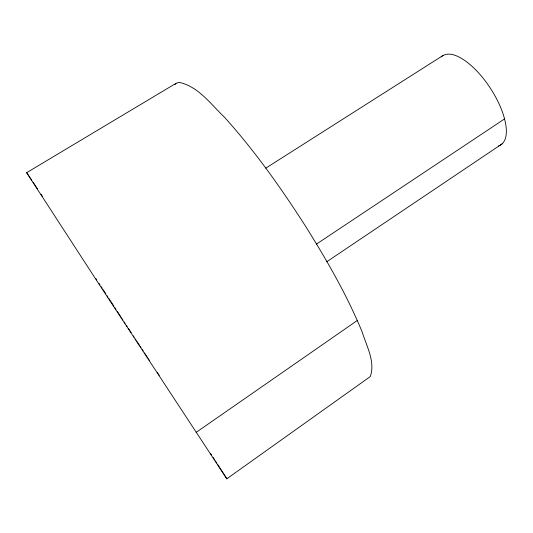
<?xml version="1.0" encoding="UTF-8"?>
<svg xmlns="http://www.w3.org/2000/svg" width="533" height="533" viewBox="0 0 533 533"><rect width="100%" height="100%" fill="white"/><g stroke="black" fill="none" stroke-linecap="round" stroke-linejoin="round"><path stroke-width="0.8" d="M174.964 84.64L175.97 83.361L179.001 82.355C198.336 86.299 210.908 104.408 224.52 117.253C254.841 150.972 281.118 188.109 305.556 226.239C326.776 260.171 346.95 294.996 362.207 332.072C366.531 346.104 375.518 361.72 370.282 376.565L226.785 478.814L97.872 282.39L26.65 172.679L175.97 83.361M498.515 145.962C506.343 143.324 506.963 133.497 506.064 126.561C504.331 113.975 498.888 102.223 492.419 91.409C485.037 79.59 476.036 68.497 464.609 60.369C458.48 56.331 450.285 51.768 442.983 55.505L265.76 168.175M441.197 56.918L442.983 55.505M196.104 432.416L357.31 320.48M326.749 261.756L502.439 143.643M316.329 244.187L504.578 118.906M26.65 172.679L31.753 180.234M158.854 374.779L159.227 375.332M33.086 182.253L35.311 185.611M157.202 372.307L158.188 373.786M35.744 186.264L37.483 188.889M41.014 194.239L42.373 196.304M142.278 349.615L143.15 350.947M144.463 352.946L145.276 354.185M146.095 355.431L147.315 357.297M148.187 358.616L149.487 360.601M119.425 314.69L121.158 317.342M122.024 318.674L122.91 320.02M124.229 322.045L125.108 323.391M126.314 325.23L127.114 326.456M128.313 328.295L131.191 332.685M133.257 335.843L134.083 337.109M135.329 339.001L136.148 340.261M136.968 341.513L138.2 343.399M138.6 344.005L139.406 345.231M140.206 346.45L141.005 347.669M117.24 311.345L118.992 314.024M104.488 291.784L105.801 293.803M107.12 295.822L107.926 297.061M108.732 298.3L109.938 300.152M110.364 300.799L113.762 306.015M114.628 307.341L115.927 309.333M210.575 453.523L211.441 454.862M102.896 289.332L104.088 291.171M101.257 286.807L102.096 288.106M213.18 457.541L214.459 459.519M215.312 460.838L216.591 462.811M99.098 283.483L99.991 284.862M217.451 464.13L223.94 474.21M96.02 278.732L96.753 279.865M224.333 474.83L226.891 478.881"/></g></svg>
